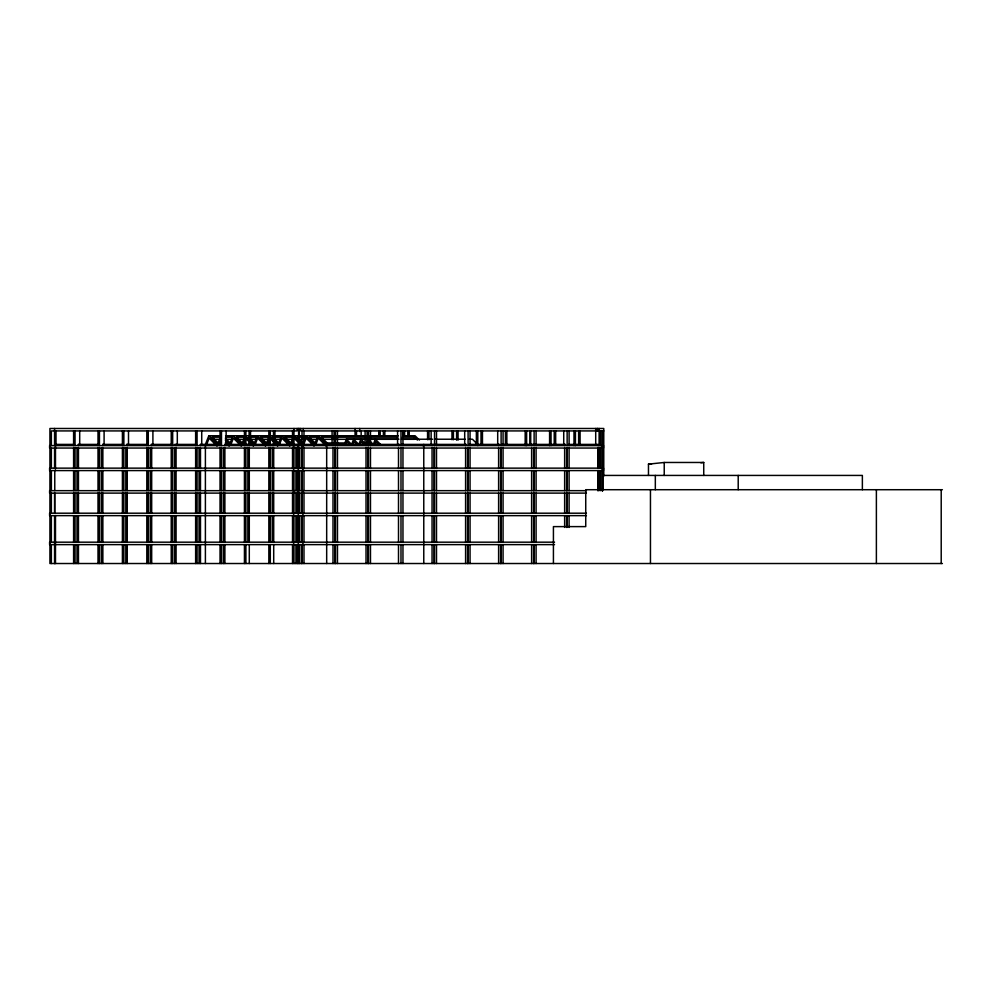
<?xml version="1.0" encoding="UTF-8"?>
<svg xmlns="http://www.w3.org/2000/svg" width="992" height="992" viewBox="0 0 992 992"><rect width="100%" height="100%" fill="white"/><g stroke="black" fill="none" stroke-linecap="round" stroke-linejoin="round"><path stroke-width="1.49" d="M302.907 443.164L305.846 435.748L314.551 444.404L317.973 435.748L326.678 444.404L326.132 445.978L318.308 438.204L315.853 444.404M423.212 445.978L423.77 444.404L423.77 563.518M291.611 444.404L294.054 438.204L301.928 446.04M360.121 444.404L361.187 441.688L363.915 444.404M205.394 563.518L205.394 444.404L208.816 435.748L221.142 435.748M220.943 435.748L217.521 444.404L208.816 435.748M218.823 444.404L220.794 439.444M230.95 444.404L233.405 438.204L241.292 446.04M243.09 444.404L245.532 438.204L253.419 446.04M255.217 444.404L257.66 438.204L265.546 446.04M267.344 444.404L269.787 438.204L277.686 446.04M303.726 444.404L306.181 438.204L314.055 446.04M344.323 444.404L346.369 439.233L398.92 439.233M345.625 444.404L346.704 441.688L349.432 444.404M368.094 439.233L366.06 444.404L360.852 439.233L358.819 444.404L353.636 439.233L351.577 444.404L346.369 439.233M367.362 444.404L368.429 441.688M374.604 444.404L375.67 441.688L378.411 444.404M279.484 444.404L281.951 438.204L289.825 446.04M352.879 444.404L353.958 441.688L356.686 444.404M648.47 475.428L648.47 464.144L664.231 462.47L703.737 462.47L703.737 475.428M700.873 462.768L703.737 462.47M603.768 430.925L300.588 430.925L300.588 428.482M225.568 435.748L398.313 435.748M402.727 435.748L415.065 435.748L419.418 440.076M212.226 439.307L212.226 437.187L221.39 437.187M225.891 437.187L231.992 437.187M236.493 439.307L236.493 437.187L245.644 437.187M248.62 439.307L248.62 437.187L257.784 437.187M260.747 439.307L260.747 437.187L269.911 437.187M272.874 439.307L272.874 437.187L280.513 437.187M285.039 439.32L285.039 437.187L294.202 437.187M297.129 439.307L297.129 437.187L306.292 437.187M309.256 439.307L309.256 437.187L318.42 437.187M321.383 439.307L321.383 437.187L397.742 437.187M402.318 437.187L414.532 437.187L417.446 440.076M401.537 439.233L432.661 439.233M435.302 439.233L465.186 439.233M469.352 439.233L472.428 439.233L477.636 444.404M213.764 439.307L219.864 439.307M225.891 439.307L231.992 439.307M238.018 439.307L244.119 439.307M250.145 439.307L256.246 439.307M262.272 439.307L268.373 439.307M274.4 439.307L280.513 439.307M286.564 439.32L292.665 439.32M298.654 439.307L304.767 439.307M310.781 439.307L316.894 439.307M322.908 439.307L397.742 439.307M402.318 439.307L414.532 439.307L414.532 437.187M321.383 437.187L327.199 442.965L345.526 442.965M74.04 444.404L54.771 444.404L54.771 445.606M78.244 444.404L98.667 444.404M102.647 444.404L122.76 444.404M126.443 444.404L148.031 444.404M151.119 444.404L172.72 444.404M174.629 444.404L195.982 444.404M200.272 444.404L220.385 444.404M224.614 444.404L399.553 444.404M401.5 444.404L466.302 444.404M469.042 444.404L499.67 444.404M501.927 444.404L565.452 444.404M568.552 444.404L598.064 444.404L598.064 445.606M648.47 464.144L651.521 464.144M942.4 489.713L585.739 489.713L585.739 526.616L553.424 526.616L553.424 563.518M586.408 490.668L49.6 490.668L49.6 493.111L586.408 493.111M586.408 513.199L49.6 513.199L49.6 515.642L586.408 515.642M554.528 542.178L49.6 542.178L49.6 544.62L554.528 544.62M942.4 563.518L49.922 563.518L49.922 428.482L603.768 428.482L603.768 476.048M272.874 437.187L278.69 442.953L278.69 445.073M380.544 444.404L375.348 439.233L373.302 444.404L369.136 440.274M369.346 442.593L371.169 444.404M309.256 437.187L315.072 442.965L315.072 445.098M297.129 437.187L301.977 442.01M302.424 444.404L293.719 435.748L290.309 444.404L281.629 435.748L278.182 444.404L269.464 435.748L266.042 444.404L257.337 435.748L253.915 444.404L245.198 435.748L241.775 444.404L233.07 435.748L229.648 444.404L225.296 440.076M285.039 437.187L290.854 442.978L290.854 445.11M260.747 437.187L266.563 442.965L266.563 445.098M248.62 437.187L254.436 442.965L254.436 445.098M236.493 437.187L242.308 442.965L242.308 445.098M225.333 438.154L230.181 442.965L230.181 445.098M225.432 442.333L229.164 446.04M212.226 437.187L218.054 442.965L218.054 445.098M217.037 446.04L209.151 438.204L206.299 445.42L205.394 444.404M941.21 489.713L941.21 563.518M876.382 489.713L876.382 563.518M862.37 489.713L862.37 475.428L602.888 475.428L602.888 489.713M738.209 475.428L738.209 489.713M664.231 462.47L664.231 475.428M655.328 475.428L655.328 489.713M650.454 489.713L650.454 563.518M602.528 430.925L602.528 491.052M602.318 430.925L602.318 491.052M600.557 430.925L600.557 445.606M600.557 448.049L600.557 468.137M600.557 470.58L600.557 490.668M599.118 428.482L599.118 445.606M599.118 448.049L599.118 468.137M599.118 470.58L599.118 490.668M598.064 448.049L598.064 468.137M598.064 470.58L598.064 490.668M597.891 448.049L597.891 468.137M597.891 470.58L597.891 490.668M597.68 428.482L597.68 430.925M597.147 428.482L597.147 430.925M595.708 428.482L595.708 444.404M580.084 430.925L580.084 444.8M578.634 430.925L578.634 444.8M575.434 430.925L575.434 445.606M573.996 430.925L573.996 445.606M569.098 430.925L569.098 445.606M569.098 448.049L569.098 468.137M569.098 470.58L569.098 490.668M569.098 493.111L569.098 513.199M569.098 515.642L569.098 527.434M567.139 430.925L567.139 445.606M567.139 448.049L567.139 468.137M567.139 470.58L567.139 490.668M567.139 493.111L567.139 513.199M567.139 515.642L567.139 527.434M566.618 448.049L566.618 468.137M566.618 470.58L566.618 490.668M566.618 493.111L566.618 513.199M566.618 515.642L566.618 527.434M564.646 444.404L564.646 445.606M564.646 448.049L564.646 468.137M564.646 470.58L564.646 490.668M564.646 493.111L564.646 513.199M564.646 515.642L564.646 527.434M563.729 430.925L563.729 444.404M555.669 430.925L555.669 444.8M554.23 430.925L554.23 444.8M551.031 430.925L551.031 445.606M549.593 430.925L549.593 445.606M536.089 430.925L536.089 445.606M536.089 448.049L536.089 468.137M536.089 470.58L536.089 490.668M536.089 493.111L536.089 513.199M536.089 515.642L536.089 542.178M536.089 544.62L536.089 563.518M534.118 430.925L534.118 445.606M534.118 448.049L534.118 468.137M534.118 470.58L534.118 490.668M534.118 493.111L534.118 513.199M534.118 515.642L534.118 542.178M534.118 544.62L534.118 563.518M533.597 448.049L533.597 468.137M533.597 470.58L533.597 490.668M533.597 493.111L533.597 513.199M533.597 515.642L533.597 542.178M533.597 544.62L533.597 563.518M531.625 444.404L531.625 445.606M531.625 448.049L531.625 468.137M531.625 470.58L531.625 490.668M531.625 493.111L531.625 513.199M531.625 515.642L531.625 542.178M531.625 544.62L531.625 563.518M530.72 430.925L530.72 444.404M529.827 430.925L529.827 444.8M526.628 430.925L526.628 445.606M525.177 430.925L525.177 445.606M506.862 430.925L506.862 444.8M505.424 430.925L505.424 444.8M503.068 430.925L503.068 445.606M503.068 448.049L503.068 468.137M503.068 470.58L503.068 490.668M503.068 493.111L503.068 513.199M503.068 515.642L503.068 542.178M503.068 544.62L503.068 563.518M501.109 430.925L501.109 445.606M501.109 448.049L501.109 468.137M501.109 470.58L501.109 490.668M501.109 493.111L501.109 513.199M501.109 515.642L501.109 542.178M501.109 544.62L501.109 563.518M500.588 448.049L500.588 468.137M500.588 470.58L500.588 490.668M500.588 493.111L500.588 513.199M500.588 515.642L500.588 542.178M500.588 544.62L500.588 563.518M498.616 444.404L498.616 445.606M498.616 448.049L498.616 468.137M498.616 470.58L498.616 490.668M498.616 493.111L498.616 513.199M498.616 515.642L498.616 542.178M498.616 544.62L498.616 563.518M497.699 430.925L497.699 444.404M482.459 430.925L482.459 444.8M481.008 430.925L481.008 444.8M477.809 430.925L477.809 445.606M476.371 430.925L476.371 444.143M470.059 430.925L470.059 445.606M470.059 448.049L470.059 468.137M470.059 470.58L470.059 490.668M470.059 493.111L470.059 513.199M470.059 515.642L470.059 542.178M470.059 544.62L470.059 563.518M468.088 430.925L468.088 445.606M468.088 448.049L468.088 468.137M468.088 470.58L468.088 490.668M468.088 493.111L468.088 513.199M468.088 515.642L468.088 542.178M468.088 544.62L468.088 563.518M467.567 448.049L467.567 468.137M467.567 470.58L467.567 490.668M467.567 493.111L467.567 513.199M467.567 515.642L467.567 542.178M467.567 544.62L467.567 563.518M465.595 444.404L465.595 445.606M465.595 448.049L465.595 468.137M465.595 470.58L465.595 490.668M465.595 493.111L465.595 513.199M465.595 515.642L465.595 542.178M465.595 544.62L465.595 563.518M464.69 430.925L464.69 444.404M458.056 430.925L458.056 440.175M456.605 430.925L456.605 440.175M453.406 430.925L453.406 439.729M451.968 430.925L451.968 439.729M436.505 430.925L436.505 445.606M436.505 448.049L436.505 468.137M436.505 470.58L436.505 490.668M436.505 493.111L436.505 513.199M436.505 515.642L436.505 542.178M436.505 544.62L436.505 563.518M434.546 430.925L434.546 445.606M434.546 448.049L434.546 468.137M434.546 470.58L434.546 490.668M434.546 493.111L434.546 513.199M434.546 515.642L434.546 542.178M434.546 544.62L434.546 563.518M434.025 448.049L434.025 468.137M434.025 470.58L434.025 490.668M434.025 493.111L434.025 513.199M434.025 515.642L434.025 542.178M434.025 544.62L434.025 563.518M432.053 444.404L432.053 445.606M432.053 448.049L432.053 468.137M432.053 470.58L432.053 490.668M432.053 493.111L432.053 513.199M432.053 515.642L432.053 542.178M432.053 544.62L432.053 563.518M431.136 430.925L431.136 444.404M429.003 430.925L429.003 439.729M427.564 430.925L427.564 439.729M409.237 430.925L409.237 435.55M407.799 430.925L407.799 435.55M404.6 430.925L404.6 435.327M403.149 430.925L403.149 435.327M402.963 430.925L402.963 445.606M402.963 448.049L402.963 468.137M402.963 470.58L402.963 490.668M402.963 493.111L402.963 513.199M402.963 515.642L402.963 542.178M402.963 544.62L402.963 563.518M400.991 430.925L400.991 445.606M400.991 448.049L400.991 468.137M400.991 470.58L400.991 490.668M400.991 493.111L400.991 513.199M400.991 515.642L400.991 542.178M400.991 544.62L400.991 563.518M398.499 444.404L398.499 445.606M398.499 448.049L398.499 468.137M398.499 470.58L398.499 490.668M398.499 493.111L398.499 513.199M398.499 515.642L398.499 542.178M398.499 544.62L398.499 563.518M397.581 430.925L397.581 444.404M384.834 430.925L384.834 435.55M383.383 430.925L383.383 435.55M380.196 430.925L380.196 435.327M378.746 430.925L378.746 435.327M370.475 430.925L370.475 445.606M370.475 448.049L370.475 468.137M370.475 470.58L370.475 490.668M370.475 493.111L370.475 513.199M370.475 515.642L370.475 542.178M370.475 544.62L370.475 563.518M368.503 430.925L368.503 445.606M368.503 448.049L368.503 468.137M368.503 470.58L368.503 490.668M368.503 493.111L368.503 513.199M368.503 515.642L368.503 542.178M368.503 544.62L368.503 563.518M367.995 444.404L367.995 445.606M367.995 448.049L367.995 468.137M367.995 470.58L367.995 490.668M367.995 493.111L367.995 513.199M367.995 515.642L367.995 542.178M367.995 544.62L367.995 563.518M367.077 430.925L367.077 444.404M366.023 444.404L366.023 445.606M366.023 448.049L366.023 468.137M366.023 470.58L366.023 490.668M366.023 493.111L366.023 513.199M366.023 515.642L366.023 542.178M366.023 544.62L366.023 563.518M365.106 430.925L365.106 444.404M361.15 430.925L361.15 435.55M359.699 428.482L359.699 431.557M356.512 430.925L356.512 435.327M355.062 428.482L355.062 436.158M337.466 430.925L337.466 445.606M337.466 448.049L337.466 468.137M337.466 470.58L337.466 490.668M337.466 493.111L337.466 513.199M337.466 515.642L337.466 542.178M337.466 544.62L337.466 563.518M335.494 430.925L335.494 445.606M335.494 448.049L335.494 468.137M335.494 470.58L335.494 490.668M335.494 493.111L335.494 513.199M335.494 515.642L335.494 542.178M335.494 544.62L335.494 563.518M334.974 444.404L334.974 445.606M334.974 448.049L334.974 468.137M334.974 470.58L334.974 490.668M334.974 493.111L334.974 513.199M334.974 515.642L334.974 542.178M334.974 544.62L334.974 563.518M334.056 430.925L334.056 444.404M333.002 444.404L333.002 445.606M333.002 448.049L333.002 468.137M333.002 470.58L333.002 490.668M333.002 493.111L333.002 513.199M333.002 515.642L333.002 542.178M333.002 544.62L333.002 563.518M332.084 430.925L332.084 444.404M327.199 442.965L327.199 445.098M326.678 444.404L326.678 563.518M303.986 430.925L303.986 445.606M303.986 448.049L303.986 468.137M303.986 470.58L303.986 490.668M303.986 493.111L303.986 513.199M303.986 515.642L303.986 542.178M303.986 544.62L303.986 563.518M303.267 428.482L303.267 430.925M302.944 445.606L302.944 448.049M302.944 468.137L302.944 470.58M302.944 490.668L302.944 493.111M302.944 513.199L302.944 515.642M302.944 542.178L302.944 544.62M302.027 430.925L302.027 445.606M302.027 448.049L302.027 468.137M302.027 470.58L302.027 490.668M302.027 493.111L302.027 513.199M302.027 515.642L302.027 542.178M302.027 544.62L302.027 563.518M301.506 444.404L301.506 445.606M301.506 448.049L301.506 468.137M301.506 470.58L301.506 490.668M301.506 493.111L301.506 513.199M301.506 515.642L301.506 542.178M301.506 544.62L301.506 563.518M299.534 444.404L299.534 445.606M299.534 448.049L299.534 468.137M299.534 470.58L299.534 490.668M299.534 493.111L299.534 513.199M299.534 515.642L299.534 542.178M299.534 544.62L299.534 563.518M299.138 428.482L299.138 444.404M298.617 428.482L298.617 444.404M298.294 444.404L298.294 563.518M297.389 444.404L297.389 445.606M297.389 448.049L297.389 468.137M297.389 470.58L297.389 490.668M297.389 493.111L297.389 513.199M297.389 515.642L297.389 542.178M297.389 544.62L297.389 563.518M297.178 428.482L297.178 430.925L51.361 430.925L51.361 445.606M295.938 444.404L295.938 445.606M295.938 448.049L295.938 468.137M295.938 470.58L295.938 490.668M295.938 493.111L295.938 513.199M295.938 515.642L295.938 542.178M295.938 544.62L295.938 563.518M293.979 428.482L293.979 445.606M293.979 448.049L293.979 468.137M293.979 470.58L293.979 490.668M293.979 493.111L293.979 513.199M293.979 515.642L293.979 542.178M293.979 544.62L293.979 563.518M293.657 445.606L293.657 448.049M293.657 468.137L293.657 470.58M293.657 490.668L293.657 493.111M293.657 513.199L293.657 515.642M293.657 542.178L293.657 544.62M292.528 430.925L292.528 445.606M292.528 448.049L292.528 468.137M292.528 470.58L292.528 490.668M292.528 493.111L292.528 513.199M292.528 515.642L292.528 542.178M292.528 544.62L292.528 563.518M274.933 430.925L274.933 444.404M273.705 444.404L273.705 445.606M273.705 448.049L273.705 468.137M273.705 470.58L273.705 490.668M273.705 493.111L273.705 513.199M273.705 515.642L273.705 542.178M273.705 544.62L273.705 563.518M273.494 430.925L273.494 444.404M272.254 444.404L272.254 445.606M272.254 448.049L272.254 468.137M272.254 470.58L272.254 490.668M272.254 493.111L272.254 513.199M272.254 515.642L272.254 542.178M270.295 430.925L270.295 445.606M270.295 448.049L270.295 468.137M270.295 470.58L270.295 490.668M270.295 493.111L270.295 513.199M270.295 515.642L270.295 542.178M270.295 544.62L270.295 563.518M268.844 430.925L268.844 445.606M268.844 448.049L268.844 468.137M268.844 470.58L268.844 490.668M268.844 493.111L268.844 513.199M268.844 515.642L268.844 542.178M268.844 544.62L268.844 563.518M250.53 430.925L250.53 444.404M249.29 444.404L249.29 445.606M249.29 448.049L249.29 468.137M249.29 470.58L249.29 490.668M249.29 493.111L249.29 513.199M249.29 515.642L249.29 542.178M249.29 544.62L249.29 563.518M249.091 430.925L249.091 444.404M247.851 444.404L247.851 445.606M247.851 448.049L247.851 468.137M247.851 470.58L247.851 490.668M247.851 493.111L247.851 513.199M247.851 515.642L247.851 542.178M245.892 430.925L245.892 445.606M245.892 448.049L245.892 468.137M245.892 470.58L245.892 490.668M245.892 493.111L245.892 513.199M245.892 515.642L245.892 542.178M245.892 544.62L245.892 563.518M244.441 430.925L244.441 445.606M244.441 448.049L244.441 468.137M244.441 470.58L244.441 490.668M244.441 493.111L244.441 513.199M244.441 515.642L244.441 542.178M244.441 544.62L244.441 563.518M226.126 430.925L226.126 444.404M224.886 444.404L224.886 445.606M224.886 448.049L224.886 468.137M224.886 470.58L224.886 490.668M224.886 493.111L224.886 513.199M224.886 515.642L224.886 542.178M224.886 544.62L224.886 563.518M223.448 448.049L223.448 468.137M223.448 470.58L223.448 490.668M223.448 493.111L223.448 513.199M223.448 515.642L223.448 542.178M223.448 544.62L223.448 563.518M221.476 430.925L221.476 445.606M221.476 448.049L221.476 468.137M221.476 470.58L221.476 490.668M221.476 493.111L221.476 513.199M221.476 515.642L221.476 542.178M221.476 544.62L221.476 563.518M220.038 430.925L220.038 445.606M220.038 448.049L220.038 468.137M220.038 470.58L220.038 490.668M220.038 493.111L220.038 513.199M220.038 515.642L220.038 542.178M220.038 544.62L220.038 563.518M201.723 430.925L201.723 444.404M200.483 444.404L200.483 445.606M200.483 448.049L200.483 468.137M200.483 470.58L200.483 490.668M200.483 493.111L200.483 513.199M200.483 515.642L200.483 542.178M200.483 544.62L200.483 563.518M199.045 448.049L199.045 468.137M199.045 470.58L199.045 490.668M199.045 493.111L199.045 513.199M199.045 515.642L199.045 542.178M199.045 544.62L199.045 563.518M197.073 430.925L197.073 445.606M197.073 448.049L197.073 468.137M197.073 470.58L197.073 490.668M197.073 493.111L197.073 513.199M197.073 515.642L197.073 542.178M197.073 544.62L197.073 563.518M195.635 430.925L195.635 445.606M195.635 448.049L195.635 468.137M195.635 470.58L195.635 490.668M195.635 493.111L195.635 513.199M195.635 515.642L195.635 542.178M195.635 544.62L195.635 563.518M177.308 430.925L177.308 444.404M176.08 444.404L176.08 445.606M176.08 448.049L176.08 468.137M176.08 470.58L176.08 490.668M176.08 493.111L176.08 513.199M176.08 515.642L176.08 542.178M176.08 544.62L176.08 563.518M174.629 448.049L174.629 468.137M174.629 470.58L174.629 490.668M174.629 493.111L174.629 513.199M174.629 515.642L174.629 542.178M174.629 544.62L174.629 563.518M172.67 430.925L172.67 445.606M172.67 448.049L172.67 468.137M172.67 470.58L172.67 490.668M172.67 493.111L172.67 513.199M172.67 515.642L172.67 542.178M172.67 544.62L172.67 563.518M171.232 430.925L171.232 445.606M171.232 448.049L171.232 468.137M171.232 470.58L171.232 490.668M171.232 493.111L171.232 513.199M171.232 515.642L171.232 542.178M171.232 544.62L171.232 563.518M152.904 430.925L152.904 444.404M151.677 444.404L151.677 445.606M151.677 448.049L151.677 468.137M151.677 470.58L151.677 490.668M151.677 493.111L151.677 513.199M151.677 515.642L151.677 542.178M151.677 544.62L151.677 563.518M150.226 448.049L150.226 468.137M150.226 470.58L150.226 490.668M150.226 493.111L150.226 513.199M150.226 515.642L150.226 542.178M150.226 544.62L150.226 563.518M148.267 430.925L148.267 445.606M148.267 448.049L148.267 468.137M148.267 470.58L148.267 490.668M148.267 493.111L148.267 513.199M148.267 515.642L148.267 542.178M148.267 544.62L148.267 563.518M146.816 430.925L146.816 445.606M146.816 448.049L146.816 468.137M146.816 470.58L146.816 490.668M146.816 493.111L146.816 513.199M146.816 515.642L146.816 542.178M146.816 544.62L146.816 563.518M128.501 430.925L128.501 444.404M127.261 444.404L127.261 445.606M127.261 448.049L127.261 468.137M127.261 470.58L127.261 490.668M127.261 493.111L127.261 513.199M127.261 515.642L127.261 542.178M127.261 544.62L127.261 563.518M125.823 448.049L125.823 468.137M125.823 470.58L125.823 490.668M125.823 493.111L125.823 513.199M125.823 515.642L125.823 542.178M125.823 544.62L125.823 563.518M123.864 430.925L123.864 445.606M123.864 448.049L123.864 468.137M123.864 470.58L123.864 490.668M123.864 493.111L123.864 513.199M123.864 515.642L123.864 542.178M123.864 544.62L123.864 563.518M122.413 430.925L122.413 445.606M122.413 448.049L122.413 468.137M122.413 470.58L122.413 490.668M122.413 493.111L122.413 513.199M122.413 515.642L122.413 542.178M122.413 544.62L122.413 563.518M104.098 430.925L104.098 444.404M102.858 444.404L102.858 445.606M102.858 448.049L102.858 468.137M102.858 470.58L102.858 490.668M102.858 493.111L102.858 513.199M102.858 515.642L102.858 542.178M102.858 544.62L102.858 563.518M101.42 448.049L101.42 468.137M101.42 470.58L101.42 490.668M101.42 493.111L101.42 513.199M101.42 515.642L101.42 542.178M101.42 544.62L101.42 563.518M99.448 430.925L99.448 445.606M99.448 448.049L99.448 468.137M99.448 470.58L99.448 490.668M99.448 493.111L99.448 513.199M99.448 515.642L99.448 542.178M99.448 544.62L99.448 563.518M98.01 430.925L98.01 445.606M98.01 448.049L98.01 468.137M98.01 470.58L98.01 490.668M98.01 493.111L98.01 513.199M98.01 515.642L98.01 542.178M98.01 544.62L98.01 563.518M79.695 430.925L79.695 444.404M78.455 444.404L78.455 445.606M78.455 448.049L78.455 468.137M78.455 470.58L78.455 490.668M78.455 493.111L78.455 513.199M78.455 515.642L78.455 542.178M78.455 544.62L78.455 563.518M77.004 448.049L77.004 468.137M77.004 470.58L77.004 490.668M77.004 493.111L77.004 513.199M77.004 515.642L77.004 542.178M77.004 544.62L77.004 563.518M75.045 430.925L75.045 445.606M75.045 448.049L75.045 468.137M75.045 470.58L75.045 490.668M75.045 493.111L75.045 513.199M75.045 515.642L75.045 542.178M75.045 544.62L75.045 563.518M73.606 430.925L73.606 445.606M73.606 448.049L73.606 468.137M73.606 470.58L73.606 490.668M73.606 493.111L73.606 513.199M73.606 515.642L73.606 542.178M73.606 544.62L73.606 563.518M56.011 430.925L56.011 444.404M55.478 444.404L55.478 469.154M55.478 515.567L55.478 563.518M54.771 448.049L54.771 468.137M54.771 470.58L54.771 490.668M54.771 493.111L54.771 513.199M54.771 515.642L54.771 542.178M54.771 544.62L54.771 563.518M54.56 428.482L54.56 445.358M54.56 448.434L54.56 468.385M54.56 492.937L54.56 512.876M54.56 515.952L54.56 563.518M51.361 448.049L51.361 468.137M51.361 470.58L51.361 490.668M51.361 493.111L51.361 513.199M51.361 515.642L51.361 542.178M51.361 544.62L51.361 563.518M603.446 445.606L49.6 445.606L49.6 448.049L603.446 448.049L603.446 445.606M603.446 468.137L49.6 468.137L49.6 470.58L603.446 470.58L603.446 468.137"/></g></svg>
